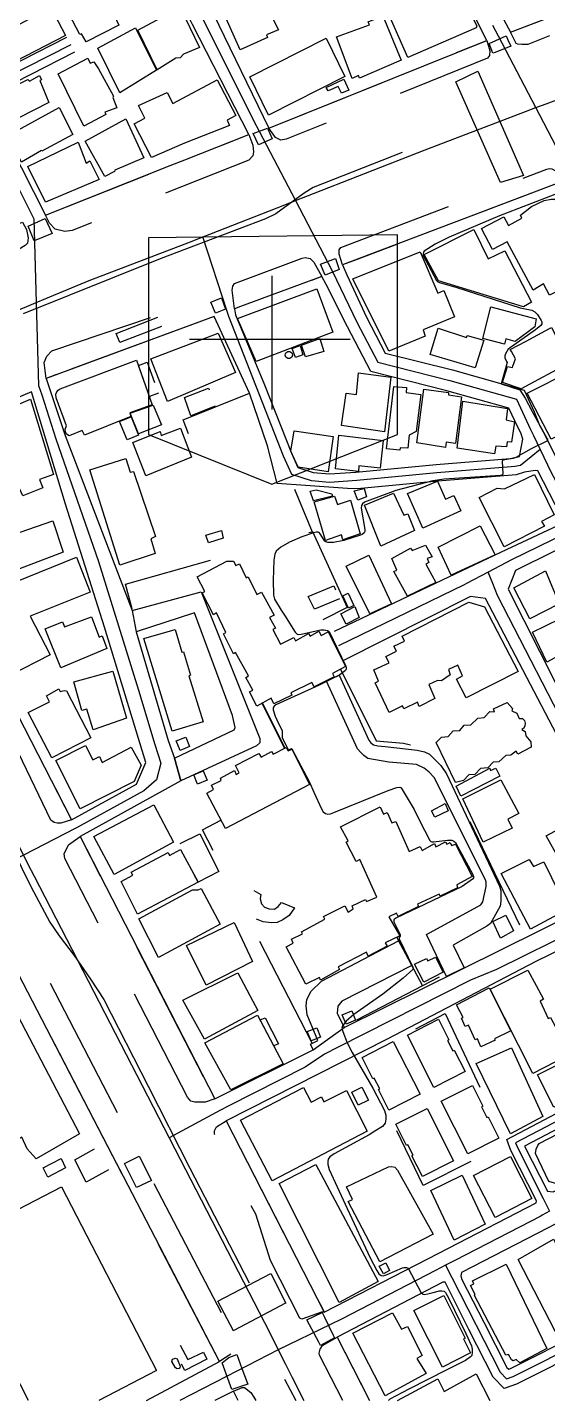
# Model space of a CAD drawing. Header units: millimetres. Extents: x 198785 to 203305, y 542885 to 545889.
# Drawn here: x 199499 to 199629.4, y 542885.3 to 543229.4 of the extents above; entities that cross this region are included whole.
import ezdxf

# ---------------------------------------------------------------- set-up
doc = ezdxf.new("R2010")
doc.units = ezdxf.units.MM
for name, pattern in [('FENCE_25K', [54.3, 28.7, -9.2, -16.4]), ('HIDDEN_BULD_25K', [28.8, 18.4, -10.4]), ('HIDDEN_IN_25K', [56.5, 36.5, -20])]:
    doc.linetypes.add(name, pattern=pattern)
for name, color, linetype in [('A0013114', 253, 'Continuous'), ('A0013117', 253, 'Continuous'), ('A0013118', 253, 'Continuous'), ('A0023214', 253, 'Continuous'), ('A0023217', 253, 'Continuous'), ('A0033324', 253, 'Continuous'), ('A0043325', 253, 'Continuous'), ('B0014111', 253, 'Continuous'), ('B0014112', 253, 'Continuous'), ('B0014113', 253, 'Continuous'), ('B0014115', 253, 'Continuous'), ('B0014116', 253, 'Continuous'), ('B0014118', 253, 'Continuous'), ('B0014611', 253, 'Continuous'), ('B0024120', 253, 'Continuous'), ('B0024127', 253, 'Continuous'), ('C0076117', 253, 'Continuous'), ('C0523121', 253, 'Continuous'), ('F0017111', 253, 'Continuous'), ('F0047224', 253, 'Continuous')]:
    doc.layers.add(name, color=color, linetype=linetype)

# ---------------------------------------------------------------- blocks, each defined once
blk = doc.blocks.new('B0014611')
at = {"layer": 'B0014611'}
blk.add_lwpolyline([(-30.95, -23.84), (0, -36.34), (31.55, -23.84), (31.55, 26.16), (-30.95, 25.41)], close=True, dxfattribs=at)
for points in [[(0, 15.91), (0, -17.6)], [(-20.65, 0), (19.64, 0)]]:
    blk.add_lwpolyline(points, dxfattribs=at)

msp = doc.modelspace()

# ---------------------------------------------------------------- linework, layer by layer
at = {"layer": 'A0013114'}
for points in [[(199604.84, 543256.73), (199620.12, 543228.24), (199712.91, 543263.57)], [(199559.53, 543204.16), (199614.16, 543226.12), (199597.37, 543259.54)], [(199503.52, 543182.33), (199534.78, 543194.77), (199538.49, 543196.25), (199554.49, 543202.61)], [(199633.38, 543190.91), (199577.99, 543169.88)], [(199572.81, 543166.99), (199552.43, 543159.45), (199550.93, 543158.88)], [(199545.81, 543157.01), (199503.67, 543141.43)], [(199499.96, 543138.1), (199477.03, 543128.4), (199469.25, 543110.15), (199510.03, 543030.81)], [(199512.18, 543026.62), (199545.95, 542960.93)], [(199547.16, 542895.06), (199523.05, 542941.47), (199520.39, 542946.58), (199485.97, 543012.81)], [(199548.8, 542955.37), (199573.44, 542907.44)], [(199576.65, 542901.19), (199584.81, 542885.31)], [(199551.86, 542885.31), (199550.66, 542887.64)]]:
    msp.add_lwpolyline(points, dxfattribs=at)
at = {"layer": 'A0013117'}
for points in [[(199554.49, 543202.61), (199540.4, 543230.17), (199537.68, 543235.51), (199491.09, 543326.63), (199485.9, 543328.02)], [(199597.37, 543259.54), (199595.82, 543259.82), (199595.43, 543259.71), (199584.53, 543254.76), (199573.61, 543249.73), (199560.02, 543242.39), (199546.53, 543234.94), (199546.12, 543234.54), (199545.58, 543232.94), (199559.53, 543204.16)], [(199499.69, 543246.96), (199477.36, 543235.63), (199477.04, 543235.05), (199477.01, 543234.42), (199486.58, 543215.62), (199508.88, 543226.94)], [(199510.78, 543223.19), (199488.48, 543211.88), (199503.52, 543182.33)], [(199577.99, 543169.88), (199579.07, 543167.37), (199584.04, 543156.78), (199588.73, 543147.81), (199605.57, 543143.57), (199623.52, 543138.49), (199626.08, 543133.08), (199627.44, 543129.7), (199628.3, 543128.03), (199631.85, 543121.16)], [(199550.93, 543158.88), (199551.19, 543157.42), (199558.44, 543139.86), (199565.18, 543122.76), (199566.82, 543119.11), (199570.67, 543117.86), (199574.74, 543117.5), (199581.37, 543117.95), (199601.5, 543119.9), (199620.04, 543121.36), (199622.36, 543121.9), (199623.21, 543126.2), (199622.84, 543127.57), (199621.19, 543130.81), (199619.69, 543133.96), (199604.18, 543138.35), (199585.07, 543143.17), (199579.22, 543154.35), (199573.93, 543165.01), (199572.81, 543166.99)], [(199575.95, 543078.1), (199608.05, 543093.29), (199619.3, 543098.62), (199631.96, 543104.61), (199632.66, 543106.01), (199632.72, 543107.07), (199626.99, 543118.32), (199626.32, 543118.37), (199623.67, 543117.97), (199621.53, 543117.33), (199620.51, 543117.18), (199601.87, 543115.71), (199581.72, 543113.77), (199579.25, 543113.85), (199568.71, 543114.58), (199561.61, 543115.11), (199559.18, 543124.54), (199554.67, 543137.76), (199545.81, 543157.01)], [(199503.67, 543141.43), (199508.43, 543127.13), (199525.26, 543083.29), (199526.25, 543077.96), (199534.26, 543050.74), (199535.84, 543046.27), (199537.49, 543040.58), (199512.18, 543026.62)], [(199510.03, 543030.81), (199526.35, 543039.77), (199528.68, 543045.23), (199518.3, 543079.09), (199508.53, 543109.92), (199499.96, 543138.1)], [(199640.6, 543102.86), (199621.37, 543093.35), (199619.56, 543088.62), (199654.94, 543018.74), (199659.49, 543009.75), (199673.41, 542982.27), (199676.45, 542976.26), (199681.42, 542966.45), (199685.96, 542965.55), (199705.26, 542975), (199705.92, 542978.46), (199675.35, 543038.84), (199643.07, 543101.72), (199642.62, 543102.28), (199640.6, 543102.86)], [(199545.95, 542960.93), (199570.66, 542973.16), (199578.4, 542978.83), (199637.44, 543008.04), (199638.19, 543006.92), (199648.81, 543012.09), (199650.47, 543016.35), (199613.87, 543086.28), (199610.14, 543086.77), (199578.04, 543070.71)], [(199573.44, 542907.44), (199599.42, 542920.82), (199604.59, 542923.49), (199626.58, 542934.82), (199626.61, 542935.35), (199620.19, 542947.96), (199619.17, 542950.75), (199637.94, 542960.57), (199667.95, 542976.39), (199668.67, 542979.16), (199654.85, 543007.04), (199652.62, 543008.11), (199626.46, 542995.34), (199589.23, 542975.87), (199548.8, 542955.37)], [(199671.18, 542973.65), (199669.73, 542973.03), (199639.61, 542957.38), (199623.68, 542949.05), (199629.42, 542937.77), (199630.85, 542937.62), (199674.89, 542960.16), (199676.48, 542964.93), (199671.8, 542973.44), (199671.18, 542973.65)], [(199677.9, 542953.56), (199634.38, 542931.08), (199629.55, 542928.59), (199607.84, 542917.37), (199607.68, 542916.58), (199607.89, 542915.68), (199613.43, 542904.98), (199619.22, 542893.62), (199619.68, 542893.16), (199619.99, 542893.27), (199656.55, 542911.61), (199692.59, 542929.55), (199693.29, 542930.2), (199693.37, 542930.93), (199683.46, 542951.76), (199677.9, 542953.56)], [(199659.32, 542885.31), (199656.71, 542891.07), (199659.48, 542892.86), (199660.09, 542893.34), (199661.44, 542894.25), (199700.11, 542914.36), (199700.17, 542917.61), (199695.99, 542926.35), (199695.54, 542926.45), (199694.83, 542926.23), (199658.43, 542907.85), (199621.63, 542889.39), (199618.57, 542888.31), (199615.78, 542891.13), (199609.69, 542903.07), (199604.22, 542913.95), (199603.76, 542915), (199603.16, 542915.01), (199576.65, 542901.19)], [(199528.85, 542885.31), (199547.16, 542895.06)], [(199550.66, 542887.64), (199546.01, 542885.31)]]:
    msp.add_lwpolyline(points, dxfattribs=at)
at = {"layer": 'A0013118'}
for points in [[(199525.26, 543083.29), (199542.56, 543087.97), (199557.24, 543051.22), (199557.27, 543050.12), (199556.41, 543049.4), (199537.49, 543040.58), (199537.49, 543040.58), (199535.84, 543046.27), (199550.79, 543053.38), (199551.1, 543053.93), (199550.44, 543056.94), (199540.86, 543082.72), (199526.25, 543077.96)], [(199608.54, 542993.74), (199604.12, 542991.55), (199599.09, 543002.1), (199612.67, 543009.49), (199613.22, 543010.31), (199614.04, 543014.1), (199614.03, 543015.17), (199613.87, 543015.83), (199600.96, 543041.41), (199599.7, 543042.77), (199598.5, 543043.79), (199596.52, 543044.7), (199589.58, 543045.29), (199584.37, 543046.22), (199583.35, 543046.93), (199582.59, 543047.67), (199581.8, 543048.65), (199573.99, 543065.55), (199577.13, 543067.06), (199584.63, 543050.77), (199585.1, 543050.11), (199585.78, 543049.66), (199586.89, 543049.37), (199588.69, 543049.25), (199596.74, 543048.29), (199598.53, 543047.85), (199599.79, 543047.28), (199602.64, 543044.47), (199604.1, 543042.39), (199617.41, 543014.17), (199617.71, 543013.15), (199617.72, 543011.97), (199617.69, 543010.46), (199617.51, 543009.23), (199616.82, 543007.89), (199615.09, 543004.82), (199614.2, 543004.19), (199605.78, 542999.45), (199608.54, 542993.74)], [(199570.66, 542973.16), (199569.96, 542974.65), (199571.77, 542975.54), (199569.11, 542981.97), (199568.87, 542984.25), (199569.09, 542985.82), (199570.1, 542987.91), (199572.71, 542990.44), (199592.08, 543000.5), (199595.38, 542994.32), (199577.86, 542985.35), (199576.79, 542984.1), (199576.66, 542982.35), (199578.4, 542978.83)]]:
    msp.add_lwpolyline(points, dxfattribs=at)
at = {"layer": 'A0023214'}
for points in [[(199626.52, 543209.32), (199629.1, 543210.29), (199717.46, 543243.62), (199720.55, 543244.7), (199726.91, 543246.93), (199732.66, 543249.16), (199734.59, 543249.91), (199751.17, 543256.35), (199768.53, 543263.01), (199797.37, 543274.07), (199805.46, 543277.17), (199816.91, 543282.13), (199868.95, 543301.96), (199875.7, 543304.54), (199909.58, 543317.45), (199959.72, 543336.56), (199990.7, 543348.37), (200000, 543351.91)], [(199626.52, 543209.32), (199617.15, 543227.18), (199615.71, 543229.92)], [(199439.65, 543137.23), (199468.36, 543147.16), (199471.34, 543148.19), (199498.84, 543159.51), (199501.18, 543160.47), (199503.6, 543161.47), (199514.49, 543165.95), (199540.3, 543175.88), (199543, 543176.92), (199544.7, 543177.58), (199563.56, 543184.97), (199566.19, 543186), (199568.77, 543187.01), (199598.76, 543198.77), (199623.88, 543208.31), (199626.52, 543209.32)], [(199439.65, 543137.23), (199449.13, 543118.53), (199468.22, 543080.91), (199496.74, 543024.43), (199497.98, 543021.97), (199499.11, 543019.73), (199500.63, 543016.71), (199533.17, 542953.75), (199534.52, 542951.15), (199535.93, 542948.42), (199558.42, 542904.89), (199560.26, 542901.23), (199561.9, 542897.98), (199563.68, 542894.43), (199565.3, 542891.21), (199568.34, 542885.31)]]:
    msp.add_lwpolyline(points, dxfattribs=at)
at = {"layer": 'A0023217'}
for points in [[(199541.47, 543234.53), (199542.99, 543231.55), (199555.66, 543206.1), (199557.11, 543203.41), (199566.19, 543186), (199575.37, 543168.41), (199576.5, 543166.19), (199581.63, 543155.57), (199586.9, 543145.49), (199604.88, 543140.96), (199621.61, 543136.22), (199623.63, 543131.94), (199625.14, 543128.63), (199625.86, 543127.15), (199627.58, 543123.6)], [(199509.83, 543225.06), (199487.53, 543213.75), (199484.95, 543212.44)], [(199484.95, 543212.44), (199486, 543210.37), (199499.54, 543183.61), (199500.6, 543181.45), (199501.18, 543160.47), (199501.76, 543139.71), (199502.6, 543137.34), (199506.12, 543126.31), (199516.78, 543095.57), (199526.84, 543063.35), (199530.95, 543049.67), (199532.47, 543045.03), (199531.31, 543040.88), (199528.18, 543038.11), (199513.09, 543029.8), (199511.08, 543028.77), (199497.98, 543021.97), (199484.74, 543015.41), (199482.68, 543014.39), (199441.9, 542993.4), (199438.59, 542991.67), (199435.96, 542990.29)], [(199647.89, 543167.55), (199645.87, 543171.92), (199645.41, 543172.93), (199635.69, 543191.68), (199626.52, 543209.32)], [(199627.58, 543123.6), (199625.33, 543121.77), (199622.67, 543119.59), (199621.25, 543119.41), (199620.27, 543119.27), (199601.68, 543117.8), (199581.55, 543115.86), (199574.72, 543115.39), (199570.25, 543115.79), (199565.29, 543117.39), (199563.24, 543121.95), (199549.45, 543156.94), (199549.05, 543158.19), (199543, 543176.92)], [(199627.58, 543123.6), (199629.44, 543119.76), (199630.02, 543118.57), (199634.25, 543110.45), (199635.19, 543108.9), (199636.52, 543108.22), (199641.22, 543105.83)], [(199641.22, 543105.83), (199637.85, 543104.33), (199633.94, 543102.58), (199620.34, 543095.98), (199614.49, 543092.9)], [(199614.49, 543092.9), (199609.09, 543090.06), (199608.49, 543089.74), (199577, 543074.4)], [(199654.92, 543012.98), (199652.68, 543017.53), (199651.9, 543019.12), (199616.91, 543087.07), (199615.69, 543090.02), (199614.49, 543092.9)], [(199654.92, 543012.98), (199652.66, 543011.7), (199644.65, 543007.14), (199637.28, 543003.55), (199616.62, 542993.3), (199610.07, 542990.66), (199576.76, 542973.79), (199573.45, 542972.14), (199568.66, 542968.81), (199549.3, 542959.11), (199547.4, 542958.09), (199534.52, 542951.15)], [(199673.15, 542976.95), (199670.34, 542975.48), (199621.4, 542949.89), (199621.85, 542948.68), (199628.32, 542935.96), (199629.94, 542932.78)], [(199629.94, 542932.78), (199628.06, 542931.72), (199627.71, 542931.52), (199606.21, 542920.43), (199603.82, 542919.21)], [(199603.82, 542919.21), (199605.38, 542916.13), (199617.5, 542892.38), (199619.12, 542890.73), (199620.81, 542891.33), (199693.71, 542927.89), (199694.76, 542928.11), (199697.81, 542928.74)], [(199603.82, 542919.21), (199601.29, 542917.91), (199577.73, 542905.71), (199575.01, 542904.38), (199561.9, 542897.98), (199548.91, 542891.34), (199546.01, 542889.85), (199537.22, 542885.31)]]:
    msp.add_lwpolyline(points, dxfattribs=at)
at = {"layer": 'A0033324', "linetype": 'HIDDEN_IN_25K', "flags": 128}
for points in [[(199436.56, 543174.71), (199459.84, 543165.61), (199497.74, 543180.6), (199498.75, 543178.77), (199499.19, 543176.68), (199499.01, 543175.35), (199498.45, 543174.79), (199496.9, 543173.81), (199459.85, 543159.16), (199458.11, 543158.33), (199455.19, 543157.97), (199449.62, 543158.13), (199443.52, 543159.65), (199438.67, 543162.78), (199434.67, 543166.27), (199432.67, 543168.89), (199432.2, 543169.97), (199382.44, 543271.21), (199382.36, 543272.33), (199382.62, 543274.23), (199383.29, 543275.18), (199386.41, 543276.72), (199436.56, 543174.71)], [(199624.48, 543225.14), (199622.96, 543225.11), (199621.97, 543225.18), (199621.53, 543225.42), (199620.12, 543228.24), (199623.63, 543229.58), (199724.62, 543268.03), (199726.52, 543268.76), (199725.74, 543266.8), (199725.29, 543266.12), (199724.6, 543265.42), (199723.98, 543264.98), (199719.46, 543262.9), (199713.68, 543260.35), (199658.72, 543238.66), (199624.48, 543225.14)], [(199563.91, 543201.39), (199562.55, 543201.16), (199561.18, 543201.84), (199559.53, 543204.16), (199614.16, 543226.12), (199614.93, 543223.51), (199614.87, 543222.38), (199614.38, 543221.68), (199563.91, 543201.39)], [(199510.21, 543178.53), (199508.39, 543178.25), (199505.95, 543178.88), (199504.54, 543180.34), (199503.52, 543182.33), (199554.49, 543202.61), (199555.47, 543199.89), (199555.71, 543198.21), (199555.5, 543197.24), (199554.5, 543196.16), (199510.21, 543178.53)], [(199580.72, 543170.91), (199577.99, 543169.88), (199577.13, 543172.58), (199577.18, 543173.7), (199577.54, 543174.3), (199629.22, 543193.92), (199629.92, 543194.08), (199630.49, 543194.01), (199631.62, 543193.42), (199633.38, 543190.91), (199580.72, 543170.91)], [(199552.43, 543159.45), (199550.93, 543158.88), (199550.36, 543163.58), (199550.48, 543164.59), (199550.88, 543165.28), (199567.89, 543171.57), (199568.65, 543171.72), (199569.88, 543171.48), (199570.79, 543170.58), (199572.81, 543166.99), (199552.43, 543159.45)], [(199506.31, 543142.4), (199503.67, 543141.43), (199503.18, 543145.46), (199503.88, 543147.05), (199505.11, 543148.36), (199541.81, 543160.72), (199543.34, 543160.03), (199545.12, 543158.52), (199545.81, 543157.01), (199506.31, 543142.4)], [(199510.03, 543030.81), (199507.38, 543029.96), (199506.43, 543029.97), (199505.67, 543030.13), (199504.88, 543030.78), (199492.7, 543055.97), (199491.45, 543057.62), (199486.13, 543063.46), (199485.06, 543064.55), (199484.16, 543065.61), (199461.06, 543113.34), (199460.55, 543115.93), (199460.62, 543119.5), (199461.49, 543123.48), (199463.4, 543127.34), (199465.95, 543130.22), (199495.76, 543142.84), (199496.64, 543142.92), (199497.76, 543142.63), (199498.66, 543141.72), (199499.96, 543138.1), (199477.03, 543128.4), (199469.25, 543110.15), (199510.03, 543030.81)], [(199545.95, 542960.93), (199543.59, 542960.09), (199540.93, 542960.09), (199539.95, 542960.36), (199539.1, 542961.34), (199508.35, 543021.17), (199508.2, 543022.33), (199509.28, 543024.58), (199512.18, 543026.62), (199545.95, 542960.93)], [(199549.98, 542896.93), (199547.16, 542895.06), (199485.97, 543012.81), (199488.79, 543013.97), (199490.44, 543014.19), (199491.78, 543013.89), (199492.46, 543013.34), (199551.23, 542900.24), (199551.26, 542899.44), (199551.09, 542898.53), (199549.98, 542896.93)], [(199572.69, 542907.43), (199567.83, 542905.71), (199567.32, 542905.99), (199559.9, 542920.43), (199556.22, 542931.97), (199545.88, 542952.08), (199545.91, 542952.93), (199546.4, 542953.91), (199548.8, 542955.37), (199573.44, 542907.44), (199572.69, 542907.43)], [(199578.07, 542885.31), (199572.23, 542896.67), (199572.16, 542897.16), (199572.38, 542898.19), (199573, 542899.08), (199576.65, 542901.19), (199584.81, 542885.31)], [(199551.86, 542885.31), (199550.66, 542887.64), (199552.84, 542888.55), (199553.4, 542888.57), (199554.98, 542887.32), (199555.8, 542886.17), (199556.24, 542885.31)]]:
    msp.add_lwpolyline(points, dxfattribs=at)
at = {"layer": 'A0043325'}
for points in [[(199616.32, 543223.16), (199615.74, 543222.93), (199614.8, 543225.37), (199619.05, 543227.3), (199619.5, 543226.32), (199620.25, 543224.68), (199616.32, 543223.16)], [(199623.37, 543192.31), (199617.66, 543190.54), (199606.44, 543215.79), (199611.9, 543218.48), (199623.37, 543192.31)], [(199560.37, 543201.47), (199556.93, 543199.96), (199555.58, 543202.8), (199559.17, 543204.18), (199560.37, 543201.47)], [(199505.17, 543177.78), (199500.63, 543175.89), (199499.14, 543179.64), (199503.43, 543181.55), (199505.17, 543177.78)], [(199577.14, 543168.76), (199573.62, 543167.32), (199572.44, 543170.05), (199576.21, 543171.47), (199577.14, 543168.76)], [(199548.63, 543158.83), (199546.11, 543157.81), (199544.99, 543160.57), (199547.65, 543161.67), (199548.63, 543158.83)], [(199530.06, 542940.48), (199526.34, 542938.71), (199523.31, 542944.72), (199527.01, 542946.57), (199530.06, 542940.48)], [(199550.76, 542902.85), (199550.65, 542902.79), (199546.75, 542910.19), (199560.04, 542917.11), (199563.82, 542909.72), (199563.73, 542909.67), (199550.76, 542902.85)], [(199575.99, 542901.03), (199572.47, 542899.13), (199572.05, 542899.91), (199569.69, 542904.31), (199569.02, 542905.55), (199572.89, 542907.38), (199573.46, 542906.22), (199575.65, 542901.72), (199575.99, 542901.03)], [(199554.22, 542889.42), (199550.22, 542888.04), (199547.79, 542894.75), (199549.45, 542896.09), (199551.5, 542896.85), (199552.79, 542893.32), (199554.06, 542889.86), (199554.22, 542889.42)]]:
    msp.add_lwpolyline(points, dxfattribs=at)
at = {"layer": 'B0014111'}
for points in [[(199605.39, 543242.23), (199611.68, 543229.81), (199611.48, 543229.29), (199594.37, 543221.86), (199589.72, 543232.47), (199589.1, 543232.22), (199588.54, 543233.78), (199605.39, 543242.23)], [(199559.2, 543226.89), (199552.36, 543223.79), (199548.08, 543233.28), (199557.29, 543238.05), (199561.91, 543228.8), (199558.91, 543227.59), (199559.2, 543226.89)], [(199508.54, 543227.4), (199488.42, 543217.06), (199485.32, 543224.05), (199504.84, 543234.44), (199508.54, 543227.4)], [(199592.71, 543221.22), (199582.25, 543216.68), (199581.97, 543217.34), (199580.45, 543216.59), (199576.46, 543227.04), (199584.76, 543230.1), (199584.45, 543230.85), (199588.08, 543232.34), (199592.71, 543221.22)], [(199578.55, 543217.08), (199559.47, 543207.39), (199554.75, 543216.99), (199573.87, 543226.71), (199578.55, 543217.08)], [(199502.12, 543216.09), (199504.31, 543210.58), (199493.03, 543204.86), (199489.84, 543211.75), (199499.08, 543216.32), (199499.47, 543215.94), (199501.99, 543217.34), (199502.48, 543216.26), (199502.12, 543216.09)], [(199546.59, 543216.24), (199551.26, 543207.37), (199549.11, 543206.13), (199549.67, 543204.84), (199538.37, 543200.41), (199530.1, 543196.84), (199525.74, 543205.21), (199528.46, 543206.65), (199526.84, 543209.81), (199534.03, 543213.13), (199535.43, 543210.33), (199546.59, 543216.24)], [(199510.37, 543202.54), (199502.59, 543198.36), (199502.47, 543198.57), (199497.48, 543195.66), (199493.96, 543202.25), (199506.91, 543209.36), (199510.37, 543202.54)], [(199520.85, 543193.34), (199518.39, 543192.03), (199513.5, 543200.89), (199523.7, 543206.51), (199528.15, 543196.75), (199520.86, 543193.61), (199520.85, 543193.34)], [(199511.73, 543200.62), (199513.71, 543195.43), (199514.63, 543196), (199516.99, 543191.34), (199503.5, 543185.63), (199499.05, 543194.54), (199511.73, 543200.62)], [(199633.07, 543186.6), (199639.59, 543174.17), (199634.29, 543171.44), (199636.96, 543165.88), (199629.88, 543162.33), (199628.44, 543165.13), (199625.83, 543163.58), (199619.33, 543175.66), (199615.6, 543173.76), (199612.87, 543179.01), (199618.49, 543181.94), (199619.67, 543179.78), (199622.96, 543181.57), (199622.65, 543182.37), (199625.41, 543184.53), (199628.54, 543186.01), (199630.3, 543186.4), (199631.22, 543186.4), (199631.5, 543185.86), (199633.07, 543186.6)], [(199610.95, 543178.79), (199614.5, 543171.38), (199618.71, 543173.4), (199625.39, 543160.53), (199623.42, 543159.38), (199602.04, 543165.92), (199598.48, 543172.53), (199610.95, 543178.79)], [(199597.45, 543173.14), (199601.88, 543162.78), (199603.37, 543163.49), (199606.08, 543156.87), (199598.21, 543153.59), (199598.71, 543152.02), (199589.62, 543148.28), (199580.63, 543166.42), (199597.45, 543173.14)], [(199575.56, 543153.06), (199556.31, 543145.67), (199551.67, 543156.48), (199571.52, 543163.87), (199575.56, 543153.06)], [(199551.16, 543142.93), (199534.07, 543135.63), (199529.9, 543146.35), (199546.85, 543152.81), (199551.16, 543142.93)], [(199602.01, 543154.03), (199609.13, 543151.73), (199609.3, 543152.19), (199613.42, 543151.07), (199611.28, 543144.11), (199600.01, 543147.41), (199602.01, 543154.03)], [(199524.91, 543131.87), (199513.27, 543127.2), (199512.7, 543128.41), (199509.41, 543127.09), (199508.77, 543127.49), (199508.49, 543128.08), (199508.47, 543128.77), (199508.77, 543129.6), (199506.16, 543136.6), (199506.13, 543137.48), (199506.32, 543138.06), (199506.66, 543138.48), (199507.19, 543138.88), (199526.32, 543146.02), (199530.29, 543134.87), (199524.63, 543132.83), (199524.91, 543131.87)], [(199590.12, 543141.77), (199588.51, 543128.07), (199577.76, 543129.67), (199578.89, 543137.77), (199581.52, 543137.45), (199582.01, 543142.89), (199590.12, 543141.77)], [(199499.75, 543136.26), (199505.49, 543117.41), (199501.97, 543116.15), (199502.88, 543114), (199497.84, 543111.99), (199494.28, 543119.72), (199491.35, 543118.34), (199490.65, 543119.07), (199482.84, 543115.86), (199486.91, 543106.72), (199476.96, 543102.18), (199475.82, 543104.36), (199472.24, 543112.02), (199477.56, 543126.9), (199485.81, 543130.37), (199486.12, 543129.64), (199489.7, 543131.19), (199489.43, 543131.91), (199499.75, 543136.26)], [(199621.16, 543130.55), (199620.41, 543125.49), (199619.26, 543125.54), (199619.11, 543124.29), (199616.42, 543124.5), (199616.12, 543122.57), (199606.77, 543123.97), (199608.14, 543135.76), (199619.38, 543133.94), (199619.07, 543131.11), (199621.16, 543130.55)], [(199532.6, 543129.83), (199526.85, 543127.6), (199524.73, 543132.73), (199530.53, 543134.79), (199532.6, 543129.83)], [(199537.38, 543129), (199540.09, 543121.7), (199528.65, 543117.08), (199525.42, 543125.4), (199532.26, 543128.11), (199532.56, 543127.13), (199537.38, 543129)], [(199575.67, 543126.86), (199574.43, 543118.03), (199566.88, 543119.24), (199565.04, 543123.25), (199565.86, 543128.3), (199575.67, 543126.86)], [(199523.66, 543121.4), (199524.78, 543117.96), (199525.61, 543118.16), (199531.1, 543101.82), (199529.93, 543101.21), (199531.05, 543097.57), (199522.19, 543094.65), (199514.61, 543118.52), (199523.66, 543121.4)], [(199601.81, 543115.71), (199603.82, 543111.19), (199605.96, 543112.12), (199607.67, 543108.28), (199598.13, 543103.94), (199594.34, 543112.61), (199601.81, 543115.71)], [(199507.98, 543097.87), (199495.26, 543093.06), (199493.45, 543098.57), (199493.93, 543098.76), (199493.1, 543101.5), (199505.33, 543105.76), (199507.98, 543097.87)], [(199487.36, 543097.55), (199488.4, 543095.82), (199491.57, 543097.44), (199495.34, 543090.17), (199495.82, 543090.37), (199511.25, 543096.67), (199514.75, 543087.91), (199500.08, 543082.05), (199499.65, 543081.88), (199504.7, 543072.16), (199494.58, 543067.04), (199481.56, 543092.33), (199484.12, 543093.65), (199483.23, 543095.23), (199487.36, 543097.55)], [(199515.07, 543081.7), (199516.94, 543076.6), (199517.71, 543076.91), (199518.88, 543073.81), (199507.32, 543068.9), (199503.47, 543078.67), (199507.81, 543080.48), (199508.26, 543079.2), (199515.07, 543081.7)], [(199536.07, 543078.51), (199537.67, 543072.81), (199538.15, 543072.92), (199539.91, 543067.05), (199539.46, 543066.9), (199543.04, 543055.41), (199535.32, 543053.03), (199528.2, 543076.24), (199536.07, 543078.51)], [(199520.37, 543068.11), (199523.84, 543056.28), (199515.49, 543053.41), (199513.89, 543058.54), (199512.59, 543058.2), (199510.58, 543065.38), (199520.37, 543068.11)], [(199506.88, 543063.63), (199507.22, 543063), (199508.18, 543063.26), (199508.81, 543063.13), (199514.86, 543051.34), (199505.12, 543046.37), (199499.14, 543057.72), (199504.48, 543060.44), (199503.78, 543061.91), (199506.88, 543063.63)], [(199620.5, 543058.14), (199621.68, 543057.58), (199622.27, 543056.26), (199623.18, 543056.24), (199623.63, 543055.76), (199623.78, 543055.09), (199623.71, 543054.31), (199623.41, 543053.74), (199622.94, 543053.51), (199623.84, 543053), (199623.99, 543051.85), (199625.21, 543050.34), (199625.33, 543049.01), (199621.94, 543047.25), (199621.55, 543048.02), (199620.22, 543047.02), (199618.96, 543046.95), (199617.21, 543045.36), (199615.81, 543045.32), (199614.47, 543043.83), (199612.57, 543043.67), (199611.18, 543042.18), (199609.68, 543042.12), (199608.32, 543040.65), (199606.32, 543040.22), (199601.47, 543050.2), (199602.81, 543051.57), (199604.46, 543051.74), (199605.76, 543053.14), (199607.45, 543053.23), (199608.53, 543054.55), (199610.2, 543054.6), (199611.95, 543056.35), (199613.51, 543056.44), (199614.97, 543057.99), (199616.1, 543057.9), (199615.85, 543058.68), (199619.31, 543060.27), (199620.63, 543058.72), (199620.5, 543058.14)], [(199513.57, 543049.47), (199515.42, 543045.86), (199517.02, 543046.67), (199517.76, 543045.23), (199525.03, 543049.07), (199527.51, 543044.56), (199525.76, 543040.4), (199512.22, 543033.57), (199506.07, 543045.68), (199513.57, 543049.47)], [(199616.49, 543043.79), (199617.44, 543041.81), (199607.71, 543036.76), (199606.5, 543039.31), (199614.91, 543043.78), (199615.13, 543043.21), (199616.49, 543043.79)], [(199535.6, 543025.22), (199520.73, 543017.12), (199515.66, 543026.63), (199530.71, 543034.56), (199535.6, 543025.22)], [(199537.41, 543023.36), (199541.78, 543015.19), (199526.62, 543007.18), (199522.51, 543015.36), (199525.44, 543016.98), (199525.01, 543017.75), (199534.31, 543022.62), (199534.65, 543021.87), (199537.41, 543023.36)], [(199624.8, 543020.86), (199625.86, 543019.13), (199628.5, 543020.29), (199634.34, 543008.35), (199625.13, 543003.4), (199617.76, 543017.38), (199624.8, 543020.86)], [(199542.52, 543013.65), (199547.32, 543004.69), (199531.87, 542996.31), (199526.95, 543006.05), (199540.4, 543013.3), (199541.77, 543013.3), (199542.52, 543013.65)], [(199555.43, 542995.32), (199543.8, 542989.44), (199538.88, 542999.35), (199550.84, 543005.08), (199555.43, 542995.32)], [(199601.32, 542996.44), (199603.21, 542992.62), (199598.37, 542990.13), (199596.06, 542994.69), (199599.06, 542996.05), (199599.38, 542995.49), (199601.32, 542996.44)], [(199556.76, 542983.09), (199543.35, 542975.85), (199537.95, 542985.65), (199551.77, 542992.5), (199555.53, 542985.41), (199556.76, 542983.09)], [(199627.54, 542985.43), (199629.6, 542981.04), (199630.16, 542981.27), (199632.74, 542976.47), (199632.18, 542976.2), (199633.71, 542973.04), (199634.36, 542971.71), (199625.76, 542967.28), (199615, 542988.4), (199624.45, 542993.18), (199626.54, 542989.35), (199628.44, 542985.86), (199627.54, 542985.43)], [(199512.02, 542952.17), (199501.21, 542945.86), (199498.94, 542948.36), (199497.61, 542951.32), (199492.19, 542948.42), (199488.3, 542956.13), (199494.27, 542959.2), (199484.39, 542979.28), (199488.83, 542981.44), (199487.47, 542984.05), (199493.62, 542987.3), (199512.02, 542952.17)], [(199563.13, 542969.68), (199549.97, 542963.15), (199543.51, 542974.91), (199556.68, 542981.86), (199563.13, 542969.68)], [(199568.25, 542963.75), (199570.18, 542960.05), (199572.71, 542961.44), (199573.32, 542960.13), (199579.04, 542962.98), (199584.19, 542952.78), (199560.32, 542940.38), (199552.44, 542955.56), (199568.25, 542963.75)], [(199639.35, 542942.95), (199632.58, 542939.33), (199629.72, 542940.2), (199626.36, 542947.24), (199626.59, 542948.29), (199626.99, 542949.26), (199627.35, 542949.75), (199634.56, 542953.5), (199639.35, 542942.95)], [(199625.52, 542935.91), (199616.29, 542931.15), (199610.86, 542941.69), (199620.14, 542946.44), (199625.52, 542935.91)], [(199586.97, 542915.1), (199577.12, 542909.91), (199562.12, 542939.7), (199571.3, 542944.48), (199586.97, 542915.1)], [(199600.77, 542926.99), (199587.35, 542920.07), (199579.38, 542935.19), (199580.53, 542935.7), (199579.03, 542938.84), (199589.56, 542943.9), (199590.39, 542943.97), (199591.11, 542943.76), (199591.8, 542943.01), (199600.77, 542926.99)], [(199499.21, 542885.31), (199479.24, 542924.21), (199507.52, 542938.87), (199531.31, 542892.81)], [(199610.1, 542897.24), (199603.11, 542893.65), (199595.92, 542907.87), (199603.38, 542911.66), (199608.73, 542900.97), (199608.36, 542900.76), (199610.1, 542897.24)], [(199590.52, 542907.32), (199592.76, 542903.21), (199594.33, 542903.9), (199597.97, 542896.6), (199596.62, 542895.87), (199598.94, 542892.06), (199588.7, 542886.49), (199580.56, 542902.18), (199590.52, 542907.32)], [(199531.31, 542892.81), (199516.88, 542885.31)], [(199591.75, 542885.31), (199601.92, 542890.71), (199603.49, 542887.61), (199611.51, 542891.97)], [(199611.51, 542891.97), (199614.95, 542885.31)]]:
    msp.add_lwpolyline(points, dxfattribs=at)
at = {"layer": 'B0014112'}
for points in [[(199521.89, 543229.98), (199513.75, 543225.78), (199512.54, 543227.79), (199512.15, 543227.62), (199509.48, 543232.75), (199509.9, 543232.92), (199508.71, 543236.04), (199516.98, 543240.7), (199521.89, 543229.98)], [(199626.27, 543154.36), (199621.26, 543150.73), (199618.95, 543151.41), (199618.61, 543150.02), (199613.18, 543151.44), (199615.19, 543159.37), (199626.57, 543156.42), (199626.27, 543154.36)], [(199594.71, 543127.26), (199594.4, 543123.95), (199592.45, 543124.09), (199592.36, 543123.44), (199589.07, 543123.8), (199590.87, 543139.44), (199594.08, 543139.15), (199593.94, 543137.91), (199597.67, 543137.46), (199596.48, 543128.16), (199594.71, 543127.26)], [(199607.85, 543136.81), (199606.3, 543125.17), (199604.02, 543125.51), (199603.85, 543124.13), (199596.66, 543125.35), (199598.39, 543138.76), (199604.62, 543137.91), (199604.62, 543137.33), (199607.85, 543136.81)], [(199588.2, 543125.89), (199587.44, 543118.95), (199582.12, 543119.55), (199582.01, 543118.1), (199576.21, 543118.77), (199577.1, 543127.21), (199588.2, 543125.89)], [(199626.11, 543117.36), (199631.09, 543107.25), (199627.93, 543105.6), (199628.68, 543104.41), (199618.56, 543099.27), (199612.23, 543111.58), (199616.8, 543113.99), (199618.65, 543113.76), (199626.11, 543117.36)], [(199576.01, 543111.98), (199576.74, 543109.88), (199579.97, 543110.92), (199582.45, 543102.51), (199578.07, 543101.04), (199577.73, 543102.24), (199573.76, 543100.81), (199570.89, 543110.51), (199576.01, 543111.98)], [(199590.79, 543112.66), (199593.36, 543107.2), (199594.42, 543107.54), (199596.07, 543103.34), (199587.59, 543099.4), (199583.49, 543109.65), (199590.79, 543112.66)], [(199598.79, 543099.68), (199600.47, 543096.77), (199599.26, 543096.31), (199599.65, 543095.35), (199598.88, 543094.87), (199601.4, 543090.28), (199594.29, 543086.87), (199590.83, 543093.03), (199591.61, 543093.44), (199590.33, 543096.33), (199595.04, 543098.93), (199595.45, 543098.34), (199598.79, 543099.68)], [(199639.48, 543075.47), (199634.59, 543072.74), (199634.35, 543073.07), (199629.26, 543070.33), (199625.66, 543077.86), (199635.92, 543082.87), (199639.48, 543075.47)], [(199620.56, 543028.78), (199613.29, 543025.22), (199608.15, 543036.12), (199617.67, 543040.88), (199622.2, 543032.46), (199619.42, 543031.01), (199620.56, 543028.78)], [(199641.11, 543032.18), (199644.53, 543024.95), (199633.43, 543019.04), (199629.11, 543026.82), (199635.57, 543030.3), (199635.97, 543029.62), (199641.11, 543032.18)], [(199614.77, 542988.7), (199620.24, 542977.93), (199616.1, 542975.93), (199616.27, 542975.61), (199612.67, 542973.96), (199611.85, 542975.94), (199611.29, 542975.67), (199609.63, 542979.35), (199608.75, 542979.07), (199607.87, 542981.1), (199608.28, 542981.28), (199606.61, 542984.51), (199614.77, 542988.7)], [(199638.44, 542962.5), (199631, 542958.84), (199626.86, 542966.91), (199639.18, 542973.05), (199641.88, 542967.38), (199638.95, 542965.76), (199639.55, 542964.51), (199637.89, 542963.7), (199638.44, 542962.5)]]:
    msp.add_lwpolyline(points, dxfattribs=at)
at = {"layer": 'B0014113'}
for points in [[(199536.21, 543221.68), (199531.5, 543218.79), (199526.66, 543228.69), (199537.27, 543234.39), (199542.14, 543224.38), (199538.08, 543222.72), (199537.3, 543221.77), (199536.21, 543221.68)], [(199531.33, 543218.68), (199522.13, 543213.04), (199516.62, 543224.25), (199526.11, 543229.29), (199531.33, 543218.68)], [(199514.1, 543221.72), (199514.74, 543220.42), (199515.67, 543220.76), (199516.83, 543219.04), (199520.59, 543212.15), (199520.44, 543211.88), (199521.43, 543209.3), (199518.37, 543208.14), (199518.62, 543207.61), (199513.12, 543204.64), (199506.72, 543217.82), (199514.1, 543221.72)], [(199634.94, 543145.36), (199622.83, 543138.81), (199618.09, 543140.4), (199619.39, 543144.48), (199620.62, 543144.17), (199620.73, 543144.51), (199621.37, 543146.38), (199620.38, 543148.16), (199620.07, 543148.72), (199624.02, 543150.82), (199629.95, 543153.98), (199630.4, 543154.22), (199631.8, 543151.48), (199634.54, 543146.14), (199634.94, 543145.36)], [(199640.72, 543130.31), (199632.42, 543126.01), (199631.92, 543127), (199630.32, 543126.2), (199624.31, 543137.74), (199635.6, 543143.45), (199638.39, 543137.91), (199637.27, 543137.48), (199640.72, 543130.31)], [(199616.27, 543097.26), (199605.23, 543092.12), (199602, 543099.2), (199612.55, 543104.48), (199616.27, 543097.26)], [(199590.32, 543084.99), (199584.86, 543082.46), (199578.95, 543094.36), (199584.64, 543097.14), (199590.32, 543084.99)], [(199632.31, 543085), (199624.99, 543081.19), (199620.96, 543088.96), (199628.91, 543093.2), (199632.31, 543085)], [(199613.58, 543084.23), (199622.06, 543068.02), (199608.97, 543061.4), (199606.59, 543066.07), (199608.09, 543066.91), (199606.94, 543069.6), (199604.59, 543068.51), (199604.99, 543067.13), (199602.8, 543065.69), (199601.82, 543065.72), (199599.62, 543064.73), (199601.19, 543061.21), (199597.26, 543059.24), (199596.77, 543060.34), (199593.34, 543058.67), (199593.01, 543059.36), (199589.66, 543057.69), (199586.16, 543065.19), (199587.06, 543065.57), (199585.89, 543068.42), (199589.66, 543070.16), (199588.89, 543071.76), (199591.5, 543073.09), (199590.91, 543074.36), (199593.53, 543075.6), (199592.93, 543076.85), (199609.66, 543085.35), (199613.58, 543084.23)], [(199604.35, 542975.56), (199605.7, 542972.91), (199606.03, 542973.08), (199608.74, 542967.75), (199600.93, 542963.78), (199594.27, 542976.89), (199602.06, 542980.92), (199604.68, 542975.73), (199604.35, 542975.56)], [(199590.73, 542975.25), (199597.44, 542962.09), (199589.63, 542958.11), (199586.99, 542963.28), (199587.32, 542963.45), (199585.97, 542966.11), (199585.64, 542965.94), (199582.92, 542971.27), (199590.73, 542975.25)], [(199628.24, 542956.47), (199620.12, 542952.16), (199611.55, 542969.74), (199620.36, 542973.68), (199628.24, 542956.47)], [(199612.88, 542958.88), (199614.22, 542956.22), (199614.55, 542956.39), (199617.24, 542951.04), (199609.41, 542947.1), (199602.76, 542960.29), (199610.6, 542964.24), (199613.21, 542959.05), (199612.88, 542958.88)], [(199599.19, 542958.53), (199605.84, 542945.38), (199598.04, 542941.42), (199595.42, 542946.6), (199595.75, 542946.76), (199594.41, 542949.42), (199594.08, 542949.25), (199591.38, 542954.58), (199599.19, 542958.53)], [(199613.81, 542929.48), (199605.98, 542925.46), (199600.15, 542937.97), (199608, 542941.82), (199613.81, 542929.48)], [(199641.79, 542904.9), (199632.7, 542900.08), (199622.08, 542920.67), (199630.95, 542925.71), (199641.79, 542904.9)], [(199629.23, 542898.34), (199622.47, 542894.73), (199621.56, 542895.6), (199620.82, 542895.24), (199620.35, 542895.48), (199619.59, 542896.84), (199619, 542896.64), (199611.06, 542911.61), (199611.25, 542911.88), (199610.07, 542914.12), (199610.94, 542914.58), (199610.57, 542915.29), (199619.02, 542919.47), (199629.23, 542898.34)]]:
    msp.add_lwpolyline(points, dxfattribs=at)
at = {"layer": 'B0014115'}
for points in [[(199550.65, 543095.68), (199551.24, 543094.53), (199552.17, 543094.98), (199553.81, 543091.44), (199554.36, 543091.69), (199556.49, 543087.34), (199557.68, 543087.89), (199560.82, 543082.1), (199559.66, 543081.52), (199561.16, 543078.9), (199560.49, 543078.49), (199562.45, 543074.85), (199565.83, 543076.49), (199566.23, 543075.72), (199569.48, 543077.5), (199569.89, 543076.86), (199572.09, 543078.12), (199572.64, 543077), (199574.38, 543077.95), (199578.77, 543069.25), (199575.52, 543067.48), (199575.91, 543066.69), (199570.85, 543064.13), (199570.3, 543065.23), (199565.01, 543062.67), (199565.29, 543062.05), (199560.74, 543059.87), (199560.13, 543061.31), (199556.52, 543059.28), (199554.7, 543062.93), (199555.53, 543063.32), (199553.78, 543066.54), (199554.44, 543066.93), (199551.14, 543072.79), (199550.69, 543072.41), (199548.17, 543077.47), (199548.71, 543077.8), (199546.41, 543082.72), (199545.61, 543082.22), (199542.78, 543087.74), (199543.46, 543088.06), (199541.56, 543091.7), (199548.99, 543095.68), (199550.65, 543095.68)], [(199563.88, 543048.98), (199564.38, 543048.14), (199565.25, 543048.58), (199569.68, 543039.72), (199548.68, 543028.7), (199544, 543037.51), (199545.61, 543038.47), (199545.13, 543039.55), (199547.6, 543040.71), (199547.41, 543041.31), (199550.91, 543043.16), (199551.33, 543042.2), (199552.11, 543042.58), (199551.14, 543044.48), (199557.05, 543047.46), (199557.58, 543046.52), (199560.21, 543047.99), (199560.65, 543047.26), (199563.88, 543048.98)], [(199587.47, 543034.09), (199588.24, 543032.27), (199589.24, 543032.71), (199590.38, 543030.06), (199591.36, 543030.42), (199594.7, 543022.87), (199597.51, 543024.17), (199597.97, 543023.17), (199601.1, 543024.91), (199601.42, 543024.08), (199603.83, 543025.32), (199604.13, 543024.73), (199605.01, 543025.14), (199605.35, 543024.38), (199606.37, 543024.74), (199610.51, 543016.66), (199606.63, 543014.53), (199606.86, 543013.78), (199602.48, 543011.67), (199602.22, 543012.17), (199596.82, 543009.7), (199597.09, 543009.1), (199591.93, 543006.64), (199591.58, 543007.47), (199589.63, 543006.54), (199592.36, 543001.74), (199588.73, 542999.98), (199589.22, 542999.2), (199584.42, 542996.64), (199584.02, 542997.68), (199576.93, 542994), (199577.21, 542993.33), (199572.49, 542990.62), (199572.26, 542991.35), (199568.82, 542989.65), (199563.89, 542999.03), (199565.64, 542999.95), (199565.19, 543000.9), (199567.99, 543002.25), (199567.74, 543002.77), (199573.53, 543005.93), (199573.23, 543006.59), (199578.61, 543009.24), (199579.39, 543007.68), (199580.69, 543008.54), (199580.46, 543009.24), (199583.75, 543010.87), (199584.01, 543010.34), (199586.62, 543011.49), (199582.32, 543020.87), (199581.43, 543020.41), (199578.9, 543025.22), (199579.38, 543025.57), (199577.5, 543029.04), (199587.47, 543034.09)]]:
    msp.add_lwpolyline(points, dxfattribs=at)
at = {"layer": 'B0014116', "linetype": 'HIDDEN_BULD_25K', "flags": 128}
for points in [[(199578.32, 543216.44), (199579.62, 543213.65), (199577.76, 543212.95), (199576.95, 543214.62), (199574.42, 543213.54), (199573.92, 543214.39), (199578.32, 543216.44)], [(199568.02, 543147.34), (199566.18, 543146.73), (199565.38, 543148.97), (199567.34, 543149.71), (199568.02, 543147.34)], [(199573.31, 543148.16), (199568.72, 543146.83), (199567.71, 543149.78), (199572.31, 543151.43), (199573.31, 543148.16)], [(199564.82, 543146.47), (199564.54, 543146.42), (199564.27, 543146.47), (199564.02, 543146.59), (199563.82, 543146.79), (199563.69, 543147.04), (199563.64, 543147.32), (199563.69, 543147.6), (199563.82, 543147.85), (199564.02, 543148.05), (199564.27, 543148.18), (199564.54, 543148.22), (199564.82, 543148.18), (199565.07, 543148.05), (199565.27, 543147.85), (199565.4, 543147.6), (199565.44, 543147.32), (199565.4, 543147.04), (199565.27, 543146.79), (199565.07, 543146.59), (199564.82, 543146.47)], [(199531.86, 543137.77), (199529.56, 543136.96), (199526.8, 543144.7), (199529.02, 543145.49), (199531.86, 543137.77)], [(199546.09, 543134.53), (199539.96, 543132.06), (199538.39, 543136.71), (199544.36, 543139.05), (199546.09, 543134.53)], [(199526.81, 543127.23), (199523.98, 543126.05), (199522.1, 543130.66), (199524.99, 543131.81), (199526.81, 543127.23)], [(199584.04, 543111.74), (199581.86, 543110.96), (199580.93, 543113.3), (199583.39, 543113.89), (199584.04, 543111.74)], [(199548.07, 543101.44), (199544.42, 543100.28), (199543.75, 543102.2), (199547.63, 543103.34), (199548.07, 543101.44)], [(199577.22, 543086.21), (199570.99, 543083.62), (199569.38, 543086.79), (199575.81, 543089.5), (199577.22, 543086.21)], [(199580.82, 543084.54), (199579.48, 543083.89), (199578.04, 543086.93), (199579.45, 543087.63), (199580.82, 543084.54)], [(199582.18, 543081.57), (199578.88, 543079.86), (199577.56, 543082.48), (199581.07, 543084.3), (199582.18, 543081.57)], [(199604.48, 543033.11), (199601.15, 543031.48), (199600.35, 543033.11), (199603.72, 543034.93), (199604.48, 543033.11)], [(199542.19, 543027.35), (199546.98, 543017.85), (199541.79, 543015.19), (199537.42, 543023.38), (199536.87, 543023.13), (199536.34, 543024.4), (199542.19, 543027.35)], [(199559.62, 543008.49), (199560.91, 543008.47), (199561.89, 543009.11), (199562.67, 543010.08), (199565.97, 543008.77), (199564.59, 543006.85), (199563.05, 543005.74), (199561.6, 543005.12), (199560.23, 543005.01), (199558.06, 543005.31), (199556.17, 543006.07), (199554.87, 543007.27), (199554.15, 543008.88), (199553.88, 543011.4), (199554.02, 543013.02), (199554.51, 543013.86), (199557.49, 543012.13), (199557.39, 543011.01), (199557.71, 543009.75), (199558.44, 543008.94), (199559.62, 543008.49)], [(199620.87, 543002.98), (199617.66, 543001.15), (199615.66, 543005.37), (199618.98, 543006.97), (199620.87, 543002.98)], [(199561.97, 542974.73), (199560.74, 542974.2), (199557.33, 542980.7), (199558.57, 542981.24), (199561.97, 542974.73)], [(199584.48, 542960.55), (199581.91, 542959.29), (199580.3, 542962.57), (199582.87, 542963.83), (199584.48, 542960.55)], [(199519.34, 542943.16), (199513.71, 542940.03), (199510.86, 542945.65), (199516.51, 542948.8), (199519.34, 542943.16)], [(199508.53, 542943.61), (199504.13, 542941.28), (199502.94, 542943.66), (199507.42, 542945.95), (199508.53, 542943.61)], [(199589.82, 542917.91), (199588.26, 542917.04), (199587.23, 542918.95), (199588.84, 542919.8), (199589.82, 542917.91)], [(199537.3, 542899.21), (199539.22, 542895.62), (199543.1, 542897.46), (199544, 542895.68), (199538.44, 542892.86), (199535.49, 542898.35), (199537.3, 542899.21)], [(199537, 542893.3), (199536.55, 542893.26), (199536.08, 542893.49), (199535.18, 542895.13), (199535.33, 542895.66), (199536.09, 542895.92), (199536.5, 542895.76), (199537.32, 542893.88), (199537.24, 542893.59), (199537, 542893.3)]]:
    msp.add_lwpolyline(points, dxfattribs=at)
at = {"layer": 'B0014118', "linetype": 'HIDDEN_BULD_25K', "flags": 128}
msp.add_lwpolyline([(199575.45, 543111.93), (199570.75, 543110.8), (199569.88, 543113.18), (199571.4, 543113.5), (199575.3, 543112.55), (199575.45, 543111.93)], dxfattribs=at)
at = {"layer": 'B0024120', "linetype": 'FENCE_25K', "flags": 128}
for points in [[(199539.38, 543127.55), (199538.07, 543131.08), (199554.67, 543137.76)], [(199565.94, 543113.66), (199570.42, 543103.04)], [(199525.27, 543083.67), (199523.54, 543089.92), (199570.42, 543103.04), (199570.5, 543103.06), (199579.14, 543084.02), (199571.71, 543080.25), (199573.18, 543077.29)], [(199577.51, 543068.56), (199586.4, 543050.66), (199593.32, 543050.06), (199597.98, 543048.81), (199600.69, 543047.48), (199603.05, 543044.81), (199623.5, 543002.21), (199608.41, 542994.37)], [(199563.53, 543048.92), (199557.96, 543060.09)], [(199570.35, 542974.84), (199542.92, 543028.31), (199547.45, 543030.74)], [(199602.24, 542991.37), (199581.49, 542980.59)], [(199596.35, 542978.46), (199603.73, 542982.26), (199619.08, 542949.61), (199598.19, 542939.16), (199582.57, 542971.71), (199586.8, 542973.89)]]:
    msp.add_lwpolyline(points, dxfattribs=at)
at = {"layer": 'B0024127'}
for points in [[(199536.31, 543050.59), (199538.67, 543051.54), (199539.61, 543049.18), (199537.25, 543048.23), (199536.31, 543050.59)], [(199540.72, 543042.15), (199543.08, 543043.09), (199544.02, 543040.74), (199541.66, 543039.79), (199540.72, 543042.15)], [(199577.95, 542982), (199580.31, 542982.95), (199581.25, 542980.59), (199578.89, 542979.64), (199577.95, 542982)], [(199569.17, 542977.78), (199571.53, 542978.72), (199572.48, 542976.37), (199570.12, 542975.42), (199569.17, 542977.78)]]:
    msp.add_lwpolyline(points, dxfattribs=at)
at = {"layer": 'C0076117'}
msp.add_lwpolyline([(199532.57, 543154.44), (199522.16, 543150.46), (199521.23, 543152.74), (199531.68, 543156.77)], dxfattribs=at)
at = {"layer": 'C0523121'}
for points in [[(199592.94, 543198.08), (199570.61, 543189.31), (199568.39, 543187.84), (199561.28, 543182.7), (199558.67, 543181.46), (199532.27, 543171.39), (199497.92, 543157.67)], [(199452.3, 543107.77), (199459.4, 543094.13), (199467.98, 543076.93), (199479, 543055.3), (199490.55, 543032.82), (199499.86, 543014.14), (199504.63, 543005.21), (199506.96, 543001.79), (199510.68, 542996.81), (199514.8, 542990.9), (199518.11, 542985.84), (199529.3, 542964.09), (199539.75, 542943.51), (199554.57, 542914.78)], [(199563.48, 542890.7), (199566.27, 542885.31)]]:
    msp.add_lwpolyline(points, dxfattribs=at)
at = {"layer": 'F0017111', "elevation": 20}
for points in [[(199631.26, 543187.58), (199617.38, 543182.23), (199604.72, 543176.81), (199601.22, 543175.08), (199598.48, 543173.35), (199598.32, 543173.1), (199598.22, 543172.76), (199598.25, 543172.29), (199601.53, 543165.96), (199601.88, 543165.65), (199602.36, 543165.46), (199606.7, 543164.21), (199622.56, 543159.14), (199623.77, 543158.92), (199625.52, 543158.53), (199626.22, 543158.15), (199626.86, 543157.48), (199627.84, 543155.96), (199628, 543155.61), (199628, 543155.13), (199627.75, 543154.75), (199626.41, 543153.6), (199619.58, 543148.76), (199618.86, 543147.62), (199618.68, 543147.09), (199618.75, 543146.62), (199619.15, 543145.69), (199619.31, 543145.46), (199617.8, 543140.12), (199622.45, 543138.61), (199623.78, 543136.54), (199625.53, 543133.15), (199629.36, 543126.35), (199629.49, 543126.08)], [(199629.47, 543125.93), (199629.4, 543125.77), (199625.33, 543123.77), (199621.43, 543121.65), (199620.8, 543121.42), (199618.74, 543121.09), (199618.31, 543120.99), (199618.15, 543120.86), (199618.08, 543120.69), (199618.18, 543117.55), (199618.11, 543117.32), (199617.98, 543117.22), (199617.65, 543117.12), (199603.49, 543116.19), (199600.64, 543115.79), (199591.41, 543113.4), (199583.55, 543110.46), (199583.03, 543109.99), (199582.77, 543109.58), (199582.72, 543108.96), (199583.57, 543103.57), (199583.57, 543103.08), (199583.4, 543102.72), (199582.95, 543102.36), (199582.48, 543102.17), (199578.35, 543100.87), (199575.71, 543100.33), (199574.3, 543100.35), (199573.81, 543100.5), (199573.58, 543100.69), (199572.41, 543102.53), (199572.11, 543102.83), (199571.92, 543102.93), (199571.43, 543102.92), (199570.71, 543102.75), (199567.83, 543101.78), (199564.72, 543100.4), (199562.56, 543099.2), (199561.36, 543098.19), (199561.01, 543097.37), (199560.79, 543095.9), (199560.59, 543090.93), (199560.7, 543087.15), (199560.98, 543086.14), (199562.62, 543083.39), (199563.46, 543082.15), (199566.15, 543077.88), (199566.61, 543077.4), (199566.95, 543077.3), (199567.67, 543077.32), (199572.6, 543078.41), (199573.4, 543078.47), (199574.23, 543078.31), (199574.63, 543078.04), (199578.87, 543069.37), (199578.95, 543068.97), (199578.95, 543068.6), (199578.76, 543068.28), (199577.35, 543067.19), (199572.15, 543064.55), (199561.3, 543059.69), (199560.9, 543059.35), (199560.71, 543059.08), (199560.63, 543058.84), (199560.63, 543058.36), (199561.15, 543056.78), (199561.95, 543054.94), (199562.84, 543053.22), (199562.85, 543051.36), (199564.41, 543048.44), (199564.53, 543048.39), (199565.2, 543048.71), (199565.32, 543048.66), (199569.74, 543040.29), (199570.8, 543037.8), (199572.73, 543033.56), (199573.19, 543032.87), (199573.74, 543032.46), (199574.3, 543032.27), (199574.99, 543032.32), (199575.86, 543032.64), (199589.47, 543038.16), (199591.64, 543038.94), (199592.37, 543039.04), (199592.7, 543038.83), (199595.94, 543033.43), (199597.21, 543030.87), (199599.89, 543025.62), (199600.13, 543025.41), (199600.42, 543025.3), (199600.79, 543025.3), (199604.31, 543025.73), (199605.39, 543025.73), (199605.95, 543025.52), (199606.34, 543025.17), (199610.63, 543017.29), (199610.84, 543016.6), (199610.81, 543016.28), (199610.6, 543015.94), (199608.01, 543014.16), (199591.41, 543006.2), (199590.98, 543005.88), (199590.83, 543005.73), (199590.83, 543005.48), (199590.87, 543005.24), (199592.3, 543002.4), (199592.45, 543002.04), (199592.49, 543001.87), (199592.45, 543001.66), (199592.23, 543001.38), (199592.19, 543001.24), (199592.25, 543000.98), (199595.66, 542993.95), (199595.72, 542993.75), (199595.7, 542993.54), (199595.61, 542993.35), (199593.22, 542991.14), (199588.11, 542987.17), (199580.86, 542982.07), (199578.94, 542980.4), (199577.97, 542979.22), (199577.87, 542978.64), (199578.07, 542977.78), (199579.18, 542974.98), (199580.41, 542972.56), (199585.61, 542963.56), (199588.56, 542958.01), (199588.83, 542956.84), (199588.88, 542955.81), (199588.72, 542954.82), (199588.04, 542953.95), (199586.09, 542952.8), (199584.65, 542951.92), (199575.89, 542947.16), (199574.86, 542946.42), (199574.4, 542945.78), (199574.33, 542945.18), (199574.33, 542944.47), (199574.69, 542943.2), (199579.2, 542933.42), (199584.94, 542921.06), (199586.59, 542917.93), (199587.09, 542917.03), (199587.68, 542916.62), (199588.22, 542916.58), (199589.22, 542916.88), (199593.04, 542918.59), (199593.39, 542918.66), (199594.02, 542918.66), (199594.49, 542918.46), (199597.71, 542912.28), (199598.19, 542911.93), (199598.46, 542911.88), (199599.36, 542912.03), (199600.72, 542912.36), (199602.35, 542912.84), (199602.95, 542912.84), (199603.53, 542912.69), (199603.86, 542912.36), (199604.68, 542910.88), (199608.96, 542902.14), (199610.32, 542899.03), (199610.51, 542898.21), (199610.51, 542897.42), (199610.43, 542896.6), (199610.13, 542896.22), (199608.82, 542895.34), (199604.2, 542893.04), (199594.61, 542888.13), (199589.89, 542885.62), (199589.55, 542885.31)]]:
    msp.add_lwpolyline(points, dxfattribs=at)
at = {"layer": 'F0047224'}
for points in [[(199557.82, 543060.01), (199563.4, 543048.84)], [(199591.65, 543001.31), (199598.1, 542989.22)]]:
    msp.add_lwpolyline(points, dxfattribs=at)

# ---------------------------------------------------------------- block references
at = {"layer": 'B0014611'}
msp.add_blockref('B0014611', (199560.28, 543151.25), dxfattribs=at)

doc.saveas('drawing.dxf')
